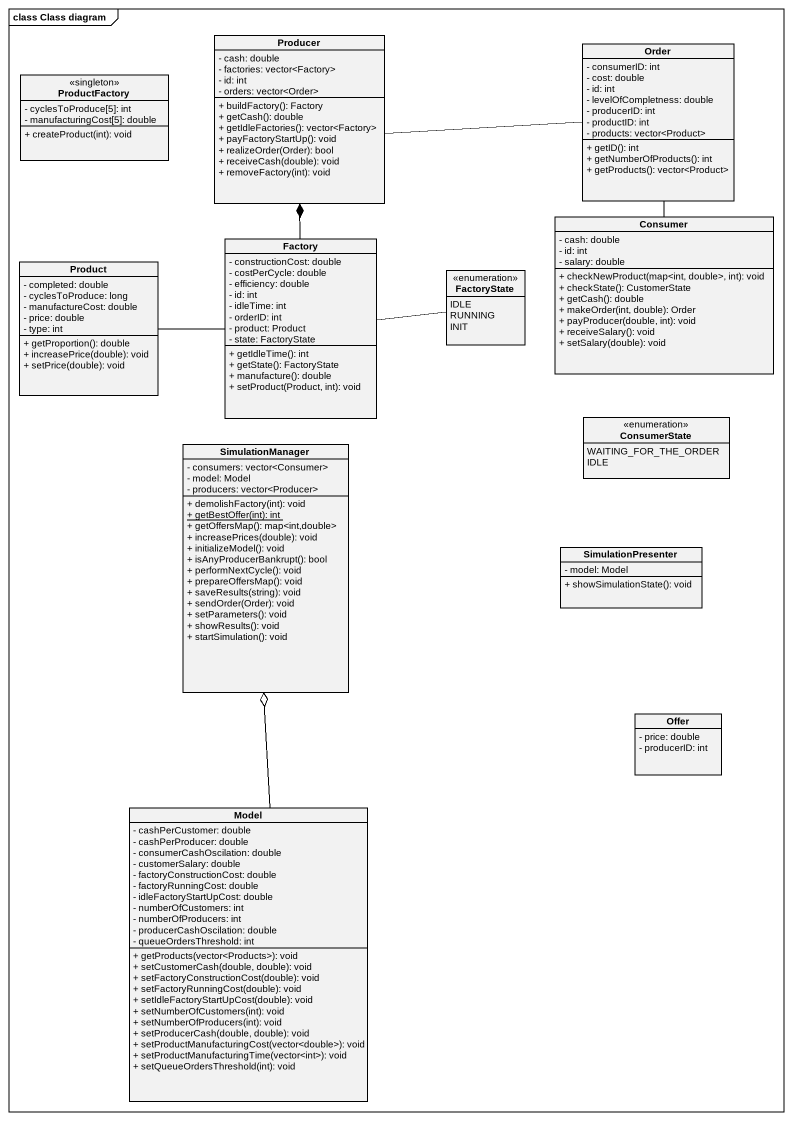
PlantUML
@startuml
mainframe class Class diagram
hide circle
hide empty members
skinparam classAttributeIconSize 0
class Producer {
  - cash: double
  - factories: vector<Factory>
  - id: int
  - orders: vector<Order>
  + buildFactory(): Factory
  + getCash(): double
  + getIdleFactories(): vector<Factory>
  + payFactoryStartUp(): void
  + realizeOrder(Order): bool
  + receiveCash(double): void
  + removeFactory(int): void
}
class Order {
  - consumerID: int
  - cost: double
  - id: int
  - levelOfCompletness: double
  - producerID: int
  - productID: int
  - products: vector<Product>
  + getID(): int
  + getNumberOfProducts(): int
  + getProducts(): vector<Product>
}
class ProductFactory <<singleton>> {
  - cyclesToProduce[5]: int
  - manufacturingCost[5]: double
  + createProduct(int): void
}
class Factory {
  - constructionCost: double
  - costPerCycle: double
  - efficiency: double
  - id: int
  - idleTime: int
  - orderID: int
  - product: Product
  - state: FactoryState
  + getIdleTime(): int
  + getState(): FactoryState
  + manufacture(): double
  + setProduct(Product, int): void
}
class Consumer {
  - cash: double
  - id: int
  - salary: double
  + checkNewProduct(map<int, double>, int): void
  + checkState(): CustomerState
  + getCash(): double
  + makeOrder(int, double): Order
  + payProducer(double, int): void
  + receiveSalary(): void
  + setSalary(double): void
}
class Product {
  - completed: double
  - cyclesToProduce: long
  - manufactureCost: double
  - price: double
  - type: int
  + getProportion(): double
  + increasePrice(double): void
  + setPrice(double): void
}
enum FactoryState {
  IDLE
  RUNNING
  INIT
}
enum ConsumerState {
  WAITING_FOR_THE_ORDER
  IDLE
}
class SimulationManager {
  - consumers: vector<Consumer>
  - model: Model
  - producers: vector<Producer>
  + demolishFactory(int): void
  {static} + getBestOffer(int): int
  + getOffersMap(): map<int,double>
  + increasePrices(double): void
  + initializeModel(): void
  + isAnyProducerBankrupt(): bool
  + performNextCycle(): void
  + prepareOffersMap(): void
  + saveResults(string): void
  + sendOrder(Order): void
  + setParameters(): void
  + showResults(): void
  + startSimulation(): void
}
class SimulationPresenter {
  - model: Model
  + showSimulationState(): void
}
class Offer {
  - price: double
  - producerID: int
}
class Model {
  - cashPerCustomer: double
  - cashPerProducer: double
  - consumerCashOscilation: double
  - customerSalary: double
  - factoryConstructionCost: double
  - factoryRunningCost: double
  - idleFactoryStartUpCost: double
  - numberOfCustomers: int
  - numberOfProducers: int
  - producerCashOscilation: double
  - queueOrdersThreshold: int
  + getProducts(vector<Products>): void
  + setCustomerCash(double, double): void
  + setFactoryConstructionCost(double): void
  + setFactoryRunningCost(double): void
  + setIdleFactoryStartUpCost(double): void
  + setNumberOfCustomers(int): void
  + setNumberOfProducers(int): void
  + setProducerCash(double, double): void
  + setProductManufacturingCost(vector<double>): void
  + setProductManufacturingTime(vector<int>): void
  + setQueueOrdersThreshold(int): void
}
Order -left- Producer
Order -- Consumer
Factory -up-* Producer
Product -right- Factory
FactoryState -left- Factory
Model -up-o SimulationManager
@enduml
